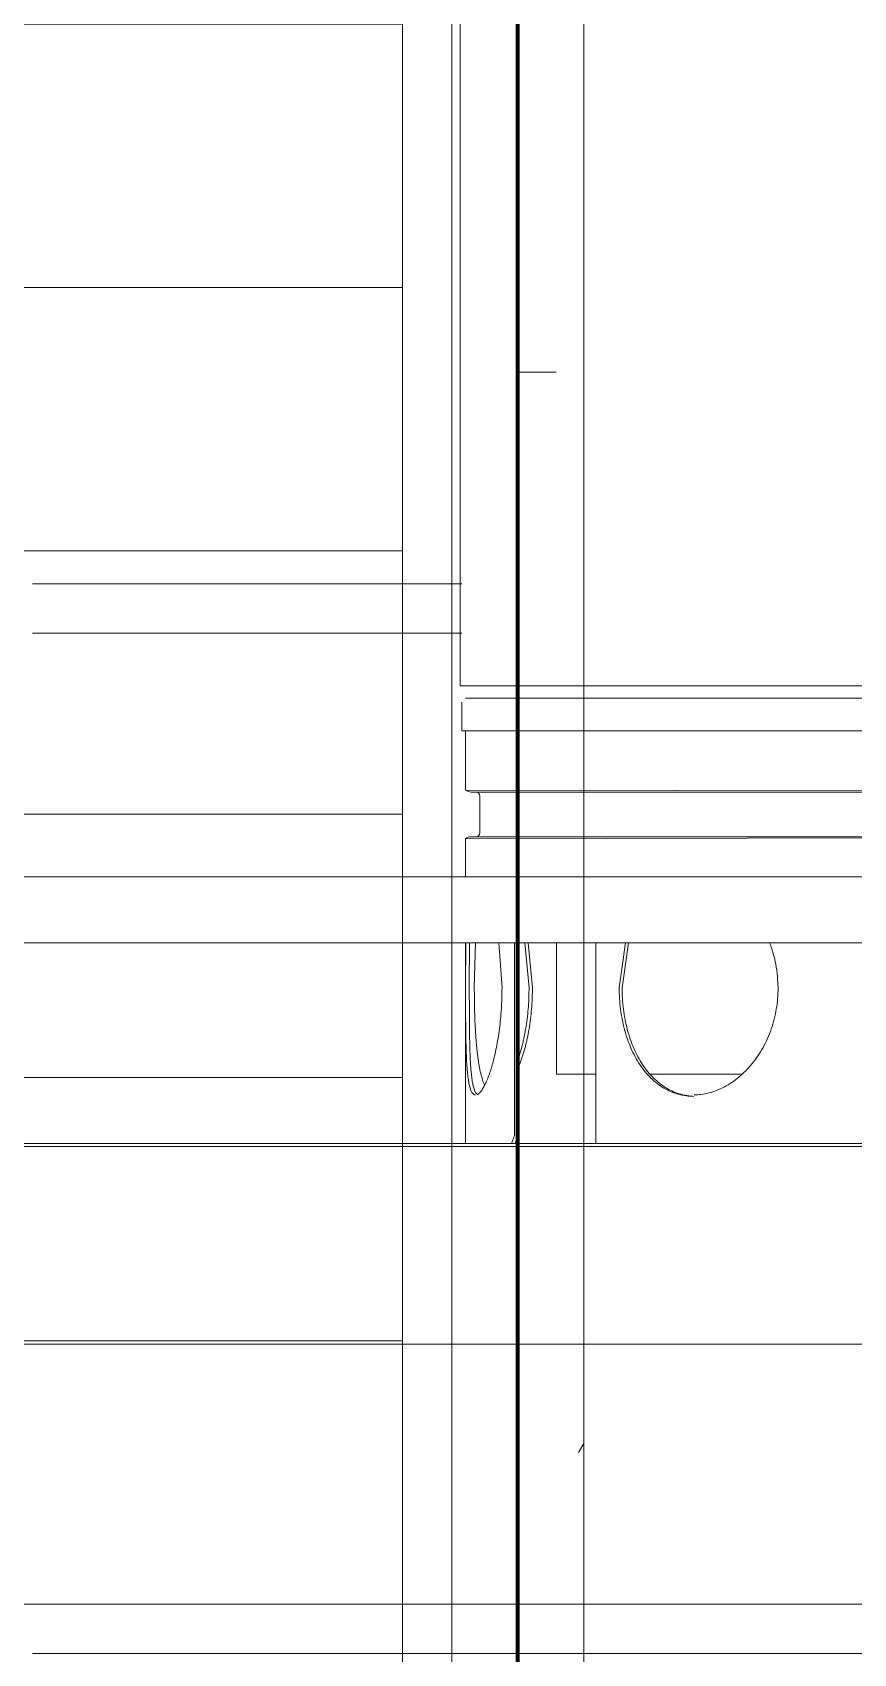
# Model space of a CAD drawing. Header units: inches. Extents: x -536 to 545, y -65 to 280.
# Drawn here: x -220.78 to -214.55, y 15.87 to 28.19 of the extents above; entities that cross this region are included whole.
import ezdxf

# ---------------------------------------------------------------- set-up
doc = ezdxf.new("R2010")
doc.units = ezdxf.units.IN
doc.header["$MEASUREMENT"] = 0
for name, color, linetype, lineweight in [('A-DETL', 90, 'Continuous', 9), ('A-WALL', 113, 'Continuous', 13), ('A-WALL-PATT', 111, 'Continuous', 13), ('I-WALL', 2, 'Continuous', 13), ('M-HVAC-CDFF', 50, 'Continuous', 9), ('Q-CASE', 31, 'Continuous', 9), ('Q-SPCQ', 91, 'Continuous', 9)]:
    doc.layers.add(name, color=color, linetype=linetype, lineweight=lineweight)

# ---------------------------------------------------------------- blocks, each defined once
blk = doc.blocks.new('Walls 7 - Walls 7-1353541-Fireplace - Angled')
at = {"layer": 'A-WALL-PATT', "lineweight": 9}
h = blk.add_hatch(dxfattribs=at)
h.set_pattern_fill('FP_91', color=256, style=0, pattern_type=2)
h.set_pattern_definition([(180, (-151.12, 31.31), (-60, 144), [60, 0, 0, 0]), (180, (-151.12, 54.56), (-60, 144), [60, 0, 0, 0]), (180, (-151.12, 70.06), (-60, 144), [60, 0, 0, 0]), (180, (-151.12, 77.81), (-60, 144), [60, 0, 0, 0]), (180, (-151.12, 93.31), (-60, 144), [60, 0, 0, 0]), (180, (-151.12, 108.81), (-60, 144), [60, 0, 0, 0]), (180, (-151.12, 128.18), (-60, 144), [60, 0, 0, 0]), (180, (-151.12, 143.68), (-60, 144), [60, 0, 0, 0]), (180, (-151.12, 30.93), (-60, 144), [60, 0, 0, 0]), (180, (-151.12, 54.18), (-60, 144), [60, 0, 0, 0]), (180, (-151.12, 69.68), (-60, 144), [60, 0, 0, 0]), (180, (-151.12, 77.43), (-60, 144), [60, 0, 0, 0]), (180, (-151.12, 92.93), (-60, 144), [60, 0, 0, 0]), (180, (-151.12, 108.43), (-60, 144), [60, 0, 0, 0]), (180, (-151.12, 127.81), (-60, 144), [60, 0, 0, 0]), (180, (-151.12, 143.31), (-60, 144), [60, 0, 0, 0]), (90, (-197.12, 31.31), (-60, 4e-15), [22.875, -121.125]), (90, (-165.12, 54.56), (-60, 4e-15), [15.125, -128.875]), (90, (-195.12, 70.06), (-60, 4e-15), [7.375, -136.625]), (90, (-205.12, 77.81), (-60, 4e-15), [15.125, -128.875]), (90, (-174.12, 93.31), (-60, 4e-15), [15.125, -128.875]), (90, (-195.12, 108.81), (-60, 4e-15), [19, -125]), (90, (-160.12, 128.184), (-60, 4e-15), [15.125, -128.875]), (90, (-195.12, 143.684), (-60, 4e-15), [8.375, -135.625]), (90, (-196.75, 31.31), (-60, 4e-15), [22.875, -121.125]), (90, (-164.75, 54.56), (-60, 4e-15), [15.125, -128.875]), (90, (-194.75, 70.06), (-60, 4e-15), [7.375, -136.625]), (90, (-204.75, 77.81), (-60, 4e-15), [15.125, -128.875]), (90, (-173.75, 93.31), (-60, 4e-15), [15.125, -128.875]), (90, (-194.75, 108.81), (-60, 4e-15), [19, -125]), (90, (-159.75, 128.184), (-60, 4e-15), [15.125, -128.875]), (90, (-194.75, 143.684), (-60, 4e-15), [8.375, -135.625])])
h.paths.add_polyline_path([(-176.268, -38.905), (-176.268, -38.258), (-177.681, -24), (-183.971, -24), (-183.971, -38.905), (-178.239, -38.905)], flags=0)
h.paths.add_polyline_path([(-200.986, -16.5), (-178.424, -16.5), (-183.057, 30.25), (-240.868, 30.25), (-244.478, -16.5), (-220.555, -16.5)], flags=0)
h.paths.add_polyline_path([(-227.796, -16.274), (-227.796, 11.483), (-224.071, 12.947), (-220.211, 14.005), (-216.261, 14.644), (-212.264, 14.858), (-208.268, 14.644), (-204.317, 14.005), (-200.457, 12.947), (-196.733, 11.483), (-196.733, -16.274), (-220.555, -16.274)], flags=0)
h.paths.add_polyline_path([(-240.077, 40.5), (-184.072, 40.5), (-186.264, 62.619), (-238.369, 62.619), (-239.751, 44.721)], flags=0)
blk = doc.blocks.new('Specialty Equipment 1 - Specialty Equipment 1-1366909-Fireplace - Section - South')
at = {"layer": 'Q-SPCQ'}
for p, q in [((-217.534, 32.184), (-217.534, 23.224)), ((-217.521, 23.224), (-217.534, 23.224)), ((-207.047, 23.224), (-217.521, 23.224))]:
    blk.add_line(p, q, dxfattribs=at)
blk = doc.blocks.new('FP_111-Fireplace - Section - South')
at = {"layer": 'M-HVAC-CDFF'}
for p, q in [((-220.056, 24), (-220.78, 24)), ((-219.259, 24), (-220.056, 24)), ((-218.402, 24), (-219.259, 24)), ((-217.521, 24), (-218.402, 24)), ((-220.056, 23.625), (-220.78, 23.625)), ((-219.259, 23.625), (-220.056, 23.625)), ((-218.402, 23.625), (-219.259, 23.625)), ((-217.521, 23.625), (-218.402, 23.625)), ((-220.056, 16.25), (-220.78, 16.25)), ((-219.259, 16.25), (-220.056, 16.25)), ((-218.402, 16.25), (-219.259, 16.25)), ((-217.498, 16.25), (-218.402, 16.25)), ((-216.558, 16.25), (-217.498, 16.25)), ((-215.597, 16.25), (-216.558, 16.25)), ((-214.629, 16.25), (-215.597, 16.25)), ((-213.668, 16.25), (-214.629, 16.25)), ((-220.056, 15.875), (-220.78, 15.875)), ((-219.259, 15.875), (-220.056, 15.875)), ((-218.402, 15.875), (-219.259, 15.875)), ((-217.498, 15.875), (-218.402, 15.875)), ((-216.558, 15.875), (-217.498, 15.875)), ((-215.597, 15.875), (-216.558, 15.875)), ((-214.629, 15.875), (-215.597, 15.875)), ((-213.668, 15.875), (-214.629, 15.875))]:
    blk.add_line(p, q, dxfattribs=at)
blk = doc.blocks.new('Air Terminals 1 - Air Terminals 1-1437513-Fireplace - Section - South')
at = {"layer": 'M-HVAC-CDFF'}
blk.add_blockref('FP_111-Fireplace - Section - South', (0, 0), dxfattribs=at)
blk = doc.blocks.new('Casework 43 - Casework 16-1373929-Fireplace - Section - East')
at = {"layer": 'Q-CASE'}
for p, q in [((-217.972, 40.5), (-217.972, 2.5)), ((-217.597, 2.5), (-217.597, 40.5))]:
    blk.add_line(p, q, dxfattribs=at)

msp = doc.modelspace()

# ---------------------------------------------------------------- hatches: boundary and pattern name
at = {"layer": 'A-WALL-PATT', "lineweight": 9}
h = msp.add_hatch(dxfattribs=at)
h.set_pattern_fill('FP_152', color=256, style=0, pattern_type=2)
h.set_pattern_definition([(0, (-258.347, -45.75), (0, 2), [])])
h.paths.add_polyline_path([(-250.33482, -1), (-217.09723, -1), (-217.09723, 0.75), (-255.84723, 0.75), (-255.84723, -1)], flags=0)
h.paths.add_polyline_path([(-211.30087, 2.5), (-186.72223, 2.5), (-186.72223, 38.5), (-211.72223, 38.5), (-211.72223, 2.5)], flags=0)
h.paths.add_polyline_path([(-217.97223, 2.5), (-217.97223, 38.5), (-255.84723, 38.5), (-255.84723, 2.5), (-233.09723, 2.5)], flags=0)
h = msp.add_hatch(dxfattribs=at)
h.set_pattern_fill('FP_149', color=256, style=0, pattern_type=2)
h.set_pattern_definition([(0, (-166.035, 0), (10.24, 2.56), [0.422, -7.258, 0.422, -7.258, -40.96]), (0, (-166.035, 0), (10.24, 2.56), [-15.36, 0.422, -14.938, 0.422, -7.258, -17.92]), (0, (-166.035, 0), (10.24, 2.56), [-38.4, 0.422, -4.698, 0.422, -12.378]), (120, (-162.195, 1.28), (-7.337025, 7.5881), [0.422, -7.258, 0.422, -7.258, -40.96]), (120, (-162.195, 1.28), (-7.337025, 7.5881), [-15.36, 0.422, -14.938, 0.422, -7.258, -17.92]), (120, (-162.195, 1.28), (-7.337025, 7.5881), [-38.4, 0.422, -4.698, 0.422, -12.378]), (240, (-160.915, 6.4), (-2.90297, -10.1481), [0.422, -7.258, 0.422, -7.258, -40.96]), (240, (-160.915, 6.4), (-2.90297, -10.1481), [-15.36, 0.422, -14.938, 0.422, -7.258, -17.92]), (240, (-160.915, 6.4), (-2.90297, -10.1481), [-38.4, 0.422, -4.698, 0.422, -12.378])])
h.paths.add_polyline_path([(-217.09723, -6.5), (-216.59723, -6.5), (-216.59723, 38.5), (-217.09723, 38.5), (-217.09723, 26.20309)], flags=0)

# ---------------------------------------------------------------- linework, layer by layer
at = {"layer": 'A-DETL'}
for p, q in [((-217.52173, 23.102), (-217.52173, 22.882)), ((-217.52173, 23.102), (-217.52173, 22.882)), ((-217.49373, 23.13), (-206.97866, 23.13)), ((-217.49373, 23.13), (-206.97866, 23.13)), ((-217.52173, 22.882), (-207.00666, 22.882)), ((-217.52173, 22.882), (-207.00666, 22.882)), ((-217.49373, 22.882), (-217.49373, 22.43241)), ((-217.49373, 22.882), (-217.49373, 22.43241)), ((-217.49373, 22.43241), (-209.53878, 22.418)), ((-217.49373, 22.43241), (-209.53878, 22.418)), ((-207.05434, 22.418), (-217.45119, 22.418)), ((-207.05434, 22.418), (-217.45119, 22.418)), ((-217.38619, 22.388), (-217.38619, 22.108)), ((-217.38619, 22.388), (-217.38619, 22.108)), ((-209.53878, 22.078), (-217.49373, 22.06359)), ((-209.53878, 22.078), (-217.49373, 22.06359)), ((-217.49373, 21.77422), (-217.49373, 22.06359)), ((-217.49373, 21.77422), (-217.49373, 22.06359)), ((-217.45119, 22.078), (-207.05434, 22.078)), ((-217.45119, 22.078), (-207.05434, 22.078)), ((-229.3266, 21.77443), (-195.14475, 21.77383)), ((-229.3266, 21.77443), (-195.14475, 21.77383)), ((-228.82661, 21.27442), (-195.64475, 21.27384)), ((-228.82661, 21.27442), (-195.64475, 21.27384)), ((-217.49373, 19.75), (-217.49373, 21.27422)), ((-217.49373, 19.75), (-217.49373, 21.27422)), ((-217.49142, 21.27422), (-217.49314, 20.93)), ((-217.49142, 21.27422), (-217.49314, 20.93)), ((-217.46344, 21.27422), (-217.46514, 20.93)), ((-217.46344, 21.27422), (-217.46514, 20.93)), ((-217.42722, 20.93), (-217.41742, 21.27422)), ((-217.42722, 20.93), (-217.41742, 21.27422)), ((-217.21715, 20.93), (-217.24124, 21.27422)), ((-217.21715, 20.93), (-217.24124, 21.27422)), ((-217.12235, 19.81), (-217.12235, 21.27421)), ((-217.12235, 19.81), (-217.12235, 21.27421)), ((-217.09634, 19.81), (-217.09634, 21.27421)), ((-217.09634, 19.81), (-217.09634, 21.27421)), ((-217.04358, 21.27421), (-217.012, 20.93)), ((-217.04358, 21.27421), (-217.012, 20.93)), ((-217.01798, 21.27421), (-216.98656, 20.93)), ((-217.01798, 21.27421), (-216.98656, 20.93)), ((-216.80354, 20.275), (-216.80354, 21.27421)), ((-216.80354, 20.275), (-216.80354, 21.27421)), ((-216.50563, 21.2742), (-216.50563, 19.75)), ((-216.50563, 21.2742), (-216.50563, 19.75)), ((-216.27878, 21.2742), (-216.32754, 20.93)), ((-216.27878, 21.2742), (-216.32754, 20.93)), ((-216.25729, 21.2742), (-216.30578, 20.93)), ((-216.25729, 21.2742), (-216.30578, 20.93)), ((-216.50563, 20.275), (-216.80354, 20.275)), ((-216.50563, 20.275), (-216.80354, 20.275)), ((-216.08895, 20.275), (-215.39558, 20.275)), ((-216.08895, 20.275), (-215.39558, 20.275)), ((-192.37219, 19.75), (-232.15619, 19.75)), ((-192.37219, 19.75), (-232.15619, 19.75)), ((-232.13919, 19.726), (-192.38919, 19.726)), ((-232.13919, 19.726), (-192.38919, 19.726)), ((-217.1443, 19.75), (-217.12235, 19.81)), ((-217.1443, 19.75), (-217.12235, 19.81)), ((-217.11817, 19.75), (-217.09634, 19.81)), ((-217.11817, 19.75), (-217.09634, 19.81)), ((-192.38919, 18.226), (-232.13919, 18.226)), ((-192.38919, 18.226), (-232.13919, 18.226))]:
    msp.add_line(p, q, dxfattribs=at)
for centre, radius, start, end in [((-217.45119, 22.488), 0.07, 232.577976, 270), ((-217.45119, 22.488), 0.07, 232.577976, 270), ((-217.41619, 22.388), 0.03, 0, 90), ((-217.41619, 22.388), 0.03, 0, 90), ((-217.45119, 22.008), 0.07, 90, 127.422024), ((-217.45119, 22.008), 0.07, 90, 127.422024), ((-217.41619, 22.108), 0.03, 270, 0), ((-217.41619, 22.108), 0.03, 270, 0)]:
    msp.add_arc(centre, radius, start, end, dxfattribs=at)
for points, knots in [([(-215.12238, 20.93), (-215.12238, 20.94865), (-215.12831, 21.06868), (-215.15159, 21.16691), (-215.16604, 21.22014), (-215.18484, 21.27029), (-215.18635, 21.27418)], [0, 0, 0, 0, 0.159051247, 0.238078887, 0.316430106, 0.352010495, 0.352010495, 0.352010495, 0.352010495]), ([(-215.12238, 20.93), (-215.12238, 20.94865), (-215.12831, 21.06868), (-215.15159, 21.16691), (-215.16604, 21.22014), (-215.18484, 21.27029), (-215.18635, 21.27418)], [0, 0, 0, 0, 0.159051247, 0.238078887, 0.316430106, 0.352010495, 0.352010495, 0.352010495, 0.352010495]), ([(-217.49373, 20.93636), (-217.49373, 20.91407), (-217.4937, 20.8543), (-217.4935, 20.77766), (-217.49314, 20.69928), (-217.4925, 20.62403), (-217.4915, 20.55158), (-217.49, 20.48288), (-217.48787, 20.41853), (-217.48538, 20.36793), (-217.48287, 20.3301), (-217.48078, 20.30386), (-217.47842, 20.27915), (-217.47577, 20.25602), (-217.47281, 20.23452), (-217.46954, 20.21472), (-217.46595, 20.19664), (-217.46203, 20.18034), (-217.45776, 20.16585), (-217.45315, 20.15319), (-217.44819, 20.1424), (-217.44288, 20.13348), (-217.43797, 20.12743), (-217.43384, 20.12366), (-217.43076, 20.12142), (-217.42759, 20.11967), (-217.4243, 20.11841), (-217.42107, 20.11766), (-217.41853, 20.1175), (-217.41758, 20.1175)], [0, 0, 0, 0, 0.079638847, 0.158511162, 0.235856557, 0.310934393, 0.38301984, 0.451429546, 0.515508472, 0.574665378, 0.602223765, 0.628354816, 0.653004591, 0.676121347, 0.697658775, 0.717584243, 0.735872645, 0.752506182, 0.767480261, 0.780815248, 0.792556736, 0.802787088, 0.811650182, 0.815645067, 0.819398834, 0.822961755, 0.826392905, 0.829758723, 0.833129929, 0.833129929, 0.833129929, 0.833129929]), ([(-217.49373, 20.93636), (-217.49373, 20.91407), (-217.4937, 20.8543), (-217.4935, 20.77766), (-217.49314, 20.69928), (-217.4925, 20.62403), (-217.4915, 20.55158), (-217.49, 20.48288), (-217.48787, 20.41853), (-217.48538, 20.36793), (-217.48287, 20.3301), (-217.48078, 20.30386), (-217.47842, 20.27915), (-217.47577, 20.25602), (-217.47281, 20.23452), (-217.46954, 20.21472), (-217.46595, 20.19664), (-217.46203, 20.18034), (-217.45776, 20.16585), (-217.45315, 20.15319), (-217.44819, 20.1424), (-217.44288, 20.13348), (-217.43797, 20.12743), (-217.43384, 20.12366), (-217.43076, 20.12142), (-217.42759, 20.11967), (-217.4243, 20.11841), (-217.42107, 20.11766), (-217.41853, 20.1175), (-217.41758, 20.1175)], [0, 0, 0, 0, 0.079638847, 0.158511162, 0.235856557, 0.310934393, 0.38301984, 0.451429546, 0.515508472, 0.574665378, 0.602223765, 0.628354816, 0.653004591, 0.676121347, 0.697658775, 0.717584243, 0.735872645, 0.752506182, 0.767480261, 0.780815248, 0.792556736, 0.802787088, 0.811650182, 0.815645067, 0.819398834, 0.822961755, 0.826392905, 0.829758723, 0.833129929, 0.833129929, 0.833129929, 0.833129929]), ([(-217.46514, 20.93), (-217.46514, 20.90823), (-217.46511, 20.8483), (-217.46492, 20.77237), (-217.46455, 20.69445), (-217.46393, 20.61971), (-217.46294, 20.54771), (-217.46146, 20.47946), (-217.45935, 20.41553), (-217.45689, 20.36526), (-217.45441, 20.32767), (-217.45234, 20.30161), (-217.45001, 20.27706), (-217.44739, 20.25407), (-217.44447, 20.23272), (-217.44124, 20.21304), (-217.43769, 20.19508), (-217.43382, 20.17888), (-217.4296, 20.16449), (-217.42505, 20.15192), (-217.42014, 20.14119), (-217.41492, 20.13235), (-217.40998, 20.12627), (-217.40616, 20.12273), (-217.40394, 20.12111), (-217.40318, 20.12061)], [0, 0, 0, 0, 0.079638847, 0.158511159, 0.235856544, 0.310934349, 0.383019717, 0.451429239, 0.515507768, 0.574663872, 0.602221604, 0.628351761, 0.653000327, 0.676115459, 0.697650723, 0.717573326, 0.735857953, 0.752486529, 0.767454088, 0.780780515, 0.792510764, 0.802726342, 0.811570078, 0.815553234, 0.818861593, 0.818861593, 0.818861593, 0.818861593]), ([(-217.46514, 20.93), (-217.46514, 20.90823), (-217.46511, 20.8483), (-217.46492, 20.77237), (-217.46455, 20.69445), (-217.46393, 20.61971), (-217.46294, 20.54771), (-217.46146, 20.47946), (-217.45935, 20.41553), (-217.45689, 20.36526), (-217.45441, 20.32767), (-217.45234, 20.30161), (-217.45001, 20.27706), (-217.44739, 20.25407), (-217.44447, 20.23272), (-217.44124, 20.21304), (-217.43769, 20.19508), (-217.43382, 20.17888), (-217.4296, 20.16449), (-217.42505, 20.15192), (-217.42014, 20.14119), (-217.41492, 20.13235), (-217.40998, 20.12627), (-217.40616, 20.12273), (-217.40394, 20.12111), (-217.40318, 20.12061)], [0, 0, 0, 0, 0.079638847, 0.158511159, 0.235856544, 0.310934349, 0.383019717, 0.451429239, 0.515507768, 0.574663872, 0.602221604, 0.628351761, 0.653000327, 0.676115459, 0.697650723, 0.717573326, 0.735857953, 0.752486529, 0.767454088, 0.780780515, 0.792510764, 0.802726342, 0.811570078, 0.815553234, 0.818861593, 0.818861593, 0.818861593, 0.818861593]), ([(-217.34904, 20.19186), (-217.34945, 20.19277), (-217.3531, 20.20091), (-217.35815, 20.21353), (-217.36518, 20.23361), (-217.37156, 20.25483), (-217.3776, 20.27784), (-217.38322, 20.30236), (-217.38845, 20.3284), (-217.39329, 20.35589), (-217.39776, 20.38476), (-217.40186, 20.41494), (-217.40561, 20.44636), (-217.40901, 20.47894), (-217.41208, 20.51261), (-217.41484, 20.54729), (-217.41729, 20.58288), (-217.4202, 20.63195), (-217.4231, 20.69467), (-217.42549, 20.7728), (-217.42691, 20.84751), (-217.42722, 20.9102), (-217.42722, 20.93)], [0, 0, 0, 0, 0.003994919, 0.023353342, 0.044177831, 0.066469777, 0.090218439, 0.115396442, 0.141967816, 0.169891705, 0.199121407, 0.229598779, 0.261261028, 0.29404333, 0.327877498, 0.362687068, 0.398392746, 0.434914343, 0.510070501, 0.587453195, 0.666338337, 0.745978567, 0.745978567, 0.745978567, 0.745978567]), ([(-217.34904, 20.19186), (-217.34945, 20.19277), (-217.3531, 20.20091), (-217.35815, 20.21353), (-217.36518, 20.23361), (-217.37156, 20.25483), (-217.3776, 20.27784), (-217.38322, 20.30236), (-217.38845, 20.3284), (-217.39329, 20.35589), (-217.39776, 20.38476), (-217.40186, 20.41494), (-217.40561, 20.44636), (-217.40901, 20.47894), (-217.41208, 20.51261), (-217.41484, 20.54729), (-217.41729, 20.58288), (-217.4202, 20.63195), (-217.4231, 20.69467), (-217.42549, 20.7728), (-217.42691, 20.84751), (-217.42722, 20.9102), (-217.42722, 20.93)], [0, 0, 0, 0, 0.003994919, 0.023353342, 0.044177831, 0.066469777, 0.090218439, 0.115396442, 0.141967816, 0.169891705, 0.199121407, 0.229598779, 0.261261028, 0.29404333, 0.327877498, 0.362687068, 0.398392746, 0.434914343, 0.510070501, 0.587453195, 0.666338337, 0.745978567, 0.745978567, 0.745978567, 0.745978567]), ([(-217.40318, 20.12061), (-217.40224, 20.12112), (-217.39956, 20.12272), (-217.39463, 20.12627), (-217.38787, 20.1323), (-217.37998, 20.14111), (-217.37342, 20.14977), (-217.36807, 20.1576), (-217.36238, 20.16649), (-217.35523, 20.17878), (-217.34677, 20.19498), (-217.33826, 20.21294), (-217.32974, 20.23262), (-217.32126, 20.25398), (-217.31284, 20.27697), (-217.30454, 20.30152), (-217.29639, 20.32759), (-217.28556, 20.36508), (-217.27274, 20.41527), (-217.25891, 20.47923), (-217.24665, 20.54752), (-217.23621, 20.61954), (-217.22784, 20.69435), (-217.22171, 20.77221), (-217.21799, 20.84858), (-217.21715, 20.90754), (-217.21715, 20.93)], [0, 0, 0, 0, 0.003795784, 0.008429267, 0.018736071, 0.030546821, 0.043933886, 0.051231489, 0.05893454, 0.07556021, 0.09381137, 0.113665783, 0.135092327, 0.158056025, 0.182516722, 0.208422093, 0.235715931, 0.264341215, 0.32533676, 0.39086761, 0.460360657, 0.533197012, 0.608741122, 0.686329547, 0.765290338, 0.844939134, 0.844939134, 0.844939134, 0.844939134]), ([(-217.40318, 20.12061), (-217.40224, 20.12112), (-217.39956, 20.12272), (-217.39463, 20.12627), (-217.38787, 20.1323), (-217.37998, 20.14111), (-217.37342, 20.14977), (-217.36807, 20.1576), (-217.36238, 20.16649), (-217.35523, 20.17878), (-217.34677, 20.19498), (-217.33826, 20.21294), (-217.32974, 20.23262), (-217.32126, 20.25398), (-217.31284, 20.27697), (-217.30454, 20.30152), (-217.29639, 20.32759), (-217.28556, 20.36508), (-217.27274, 20.41527), (-217.25891, 20.47923), (-217.24665, 20.54752), (-217.23621, 20.61954), (-217.22784, 20.69435), (-217.22171, 20.77221), (-217.21799, 20.84858), (-217.21715, 20.90754), (-217.21715, 20.93)], [0, 0, 0, 0, 0.003795784, 0.008429267, 0.018736071, 0.030546821, 0.043933886, 0.051231489, 0.05893454, 0.07556021, 0.09381137, 0.113665783, 0.135092327, 0.158056025, 0.182516722, 0.208422093, 0.235715931, 0.264341215, 0.32533676, 0.39086761, 0.460360657, 0.533197012, 0.608741122, 0.686329547, 0.765290338, 0.844939134, 0.844939134, 0.844939134, 0.844939134]), ([(-217.012, 20.93), (-217.012, 20.91526), (-217.01309, 20.84485), (-217.01796, 20.77286), (-217.02599, 20.69366), (-217.03699, 20.61906), (-217.04865, 20.55812), (-217.05919, 20.51152), (-217.07068, 20.46617), (-217.08113, 20.42899), (-217.09447, 20.3891), (-217.09634, 20.38369)], [0, 0, 0, 0, 0.079655754, 0.158678892, 0.236440325, 0.312322188, 0.385715117, 0.421297991, 0.456040825, 0.522724886, 0.553644334, 0.553644334, 0.553644334, 0.553644334]), ([(-216.98656, 20.93), (-216.98656, 20.91335), (-216.98765, 20.8459), (-216.99248, 20.77292), (-217.00046, 20.69417), (-217.01138, 20.61959), (-217.02292, 20.55891), (-217.03347, 20.51214), (-217.04455, 20.46783), (-217.05689, 20.42498), (-217.07027, 20.38432), (-217.08098, 20.35465), (-217.0888, 20.33448), (-217.09537, 20.31875), (-217.09634, 20.31646)], [0, 0, 0, 0, 0.079655574, 0.158677109, 0.236434124, 0.31230746, 0.385686545, 0.42126015, 0.455991998, 0.52264854, 0.554449596, 0.585146623, 0.61467938, 0.626534938, 0.626534938, 0.626534938, 0.626534938]), ([(-217.012, 20.93), (-217.012, 20.91526), (-217.01309, 20.84485), (-217.01796, 20.77286), (-217.02599, 20.69366), (-217.03699, 20.61906), (-217.04865, 20.55812), (-217.05919, 20.51152), (-217.07068, 20.46617), (-217.08113, 20.42899), (-217.09447, 20.3891), (-217.09634, 20.38369)], [0, 0, 0, 0, 0.079655754, 0.158678892, 0.236440325, 0.312322188, 0.385715117, 0.421297991, 0.456040825, 0.522724886, 0.553644334, 0.553644334, 0.553644334, 0.553644334]), ([(-216.98656, 20.93), (-216.98656, 20.91335), (-216.98765, 20.8459), (-216.99248, 20.77292), (-217.00046, 20.69417), (-217.01138, 20.61959), (-217.02292, 20.55891), (-217.03347, 20.51214), (-217.04455, 20.46783), (-217.05689, 20.42498), (-217.07027, 20.38432), (-217.08098, 20.35465), (-217.0888, 20.33448), (-217.09537, 20.31875), (-217.09634, 20.31646)], [0, 0, 0, 0, 0.079655574, 0.158677109, 0.236434124, 0.31230746, 0.385686545, 0.42126015, 0.455991998, 0.52264854, 0.554449596, 0.585146623, 0.61467938, 0.626534938, 0.626534938, 0.626534938, 0.626534938]), ([(-216.32754, 20.93), (-216.32754, 20.90059), (-216.32588, 20.85061), (-216.31842, 20.76937), (-216.30602, 20.6915), (-216.28873, 20.61542), (-216.26661, 20.54246), (-216.23979, 20.47315), (-216.20836, 20.40821), (-216.17251, 20.34823), (-216.1324, 20.29381), (-216.08832, 20.24546), (-216.0405, 20.2037), (-215.98936, 20.16891), (-215.93515, 20.1415), (-215.87882, 20.12172), (-215.81914, 20.10982), (-215.7821, 20.1072), (-215.7603, 20.1072)], [0, 0, 0, 0, 0.07967718, 0.15889589, 0.23721318, 0.31422255, 0.38956128, 0.46293933, 0.53414001, 0.6030499, 0.66965511, 0.73406387, 0.7964969, 0.85728948, 0.91687153, 0.97573866, 1.03442349, 1.09344377, 1.09344377, 1.09344377, 1.09344377]), ([(-216.32754, 20.93), (-216.32754, 20.90059), (-216.32588, 20.85061), (-216.31842, 20.76937), (-216.30602, 20.6915), (-216.28873, 20.61542), (-216.26661, 20.54246), (-216.23979, 20.47315), (-216.20836, 20.40821), (-216.17251, 20.34823), (-216.1324, 20.29381), (-216.08832, 20.24546), (-216.0405, 20.2037), (-215.98936, 20.16891), (-215.93515, 20.1415), (-215.87882, 20.12172), (-215.81914, 20.10982), (-215.7821, 20.1072), (-215.7603, 20.1072)], [0, 0, 0, 0, 0.07967718, 0.15889589, 0.23721318, 0.31422255, 0.38956128, 0.46293933, 0.53414001, 0.6030499, 0.66965511, 0.73406387, 0.7964969, 0.85728948, 0.91687153, 0.97573866, 1.03442349, 1.09344377, 1.09344377, 1.09344377, 1.09344377]), ([(-216.30578, 20.93), (-216.30578, 20.90114), (-216.30413, 20.85032), (-216.29671, 20.76936), (-216.28437, 20.69137), (-216.26716, 20.61528), (-216.24516, 20.54228), (-216.21846, 20.47294), (-216.18719, 20.40797), (-216.15151, 20.34796), (-216.11161, 20.29351), (-216.06774, 20.24514), (-216.02016, 20.20335), (-215.96927, 20.16855), (-215.91532, 20.14112), (-215.85925, 20.12134), (-215.80625, 20.11066), (-215.77478, 20.10781), (-215.7603, 20.1072)], [0, 0, 0, 0, 0.07967677, 0.15889179, 0.23719876, 0.31418772, 0.38949237, 0.46281896, 0.533947, 0.60275934, 0.66923862, 0.73349032, 0.79573338, 0.85630302, 0.91563103, 0.9742172, 1.03260034, 1.07258221, 1.07258221, 1.07258221, 1.07258221]), ([(-216.30578, 20.93), (-216.30578, 20.90114), (-216.30413, 20.85032), (-216.29671, 20.76936), (-216.28437, 20.69137), (-216.26716, 20.61528), (-216.24516, 20.54228), (-216.21846, 20.47294), (-216.18719, 20.40797), (-216.15151, 20.34796), (-216.11161, 20.29351), (-216.06774, 20.24514), (-216.02016, 20.20335), (-215.96927, 20.16855), (-215.91532, 20.14112), (-215.85925, 20.12134), (-215.80625, 20.11066), (-215.77478, 20.10781), (-215.7603, 20.1072)], [0, 0, 0, 0, 0.07967677, 0.15889179, 0.23719876, 0.31418772, 0.38949237, 0.46281896, 0.533947, 0.60275934, 0.66923862, 0.73349032, 0.79573338, 0.85630302, 0.91563103, 0.9742172, 1.03260034, 1.07258221, 1.07258221, 1.07258221, 1.07258221]), ([(-215.75799, 20.1176), (-215.73892, 20.118), (-215.70532, 20.12077), (-215.64657, 20.13203), (-215.58736, 20.15156), (-215.52863, 20.17858), (-215.47183, 20.21283), (-215.41734, 20.25395), (-215.36588, 20.30157), (-215.31799, 20.3552), (-215.27427, 20.41436), (-215.23521, 20.47846), (-215.20132, 20.54687), (-215.17299, 20.61907), (-215.15059, 20.69381), (-215.12893, 20.799), (-215.12238, 20.86991), (-215.12238, 20.93)], [0, 0, 0, 0, 0.05043895, 0.11149453, 0.17408756, 0.23843089, 0.30465543, 0.37279859, 0.44283532, 0.51467535, 0.58818953, 0.66321043, 0.73955044, 0.81700334, 0.89535456, 0.9743822, 1.13343344, 1.13343344, 1.13343344, 1.13343344]), ([(-215.75799, 20.1176), (-215.73892, 20.118), (-215.70532, 20.12077), (-215.64657, 20.13203), (-215.58736, 20.15156), (-215.52863, 20.17858), (-215.47183, 20.21283), (-215.41734, 20.25395), (-215.36588, 20.30157), (-215.31799, 20.3552), (-215.27427, 20.41436), (-215.23521, 20.47846), (-215.20132, 20.54687), (-215.17299, 20.61907), (-215.15059, 20.69381), (-215.12893, 20.799), (-215.12238, 20.86991), (-215.12238, 20.93)], [0, 0, 0, 0, 0.05043895, 0.11149453, 0.17408756, 0.23843089, 0.30465543, 0.37279859, 0.44283532, 0.51467535, 0.58818953, 0.66321043, 0.73955044, 0.81700334, 0.89535456, 0.9743822, 1.13343344, 1.13343344, 1.13343344, 1.13343344])]:
    msp.add_open_spline(points, degree=3, knots=knots, dxfattribs=at)
at = {"layer": 'A-WALL', "lineweight": 18}
msp.add_line((-216.59723, -6.5), (-216.59723, 38.5), dxfattribs=at)
at = {"layer": 'I-WALL', "lineweight": 70}
msp.add_line((-217.09723, -6.5), (-217.09723, 38.5), dxfattribs=at)

# ---------------------------------------------------------------- block references
at = {"layer": 'A-WALL', "lineweight": 18}
msp.add_blockref('Walls 7 - Walls 7-1353541-Fireplace - Angled', (0, 0), dxfattribs=at)
at = {"layer": 'M-HVAC-CDFF'}
msp.add_blockref('Air Terminals 1 - Air Terminals 1-1437513-Fireplace - Section - South', (0, 0), dxfattribs=at)
at = {"layer": 'Q-CASE'}
msp.add_blockref('Casework 43 - Casework 16-1373929-Fireplace - Section - East', (0, 0), dxfattribs=at)
at = {"layer": 'Q-SPCQ'}
msp.add_blockref('Specialty Equipment 1 - Specialty Equipment 1-1366909-Fireplace - Section - South', (0, 0), dxfattribs=at)

doc.saveas('drawing.dxf')
